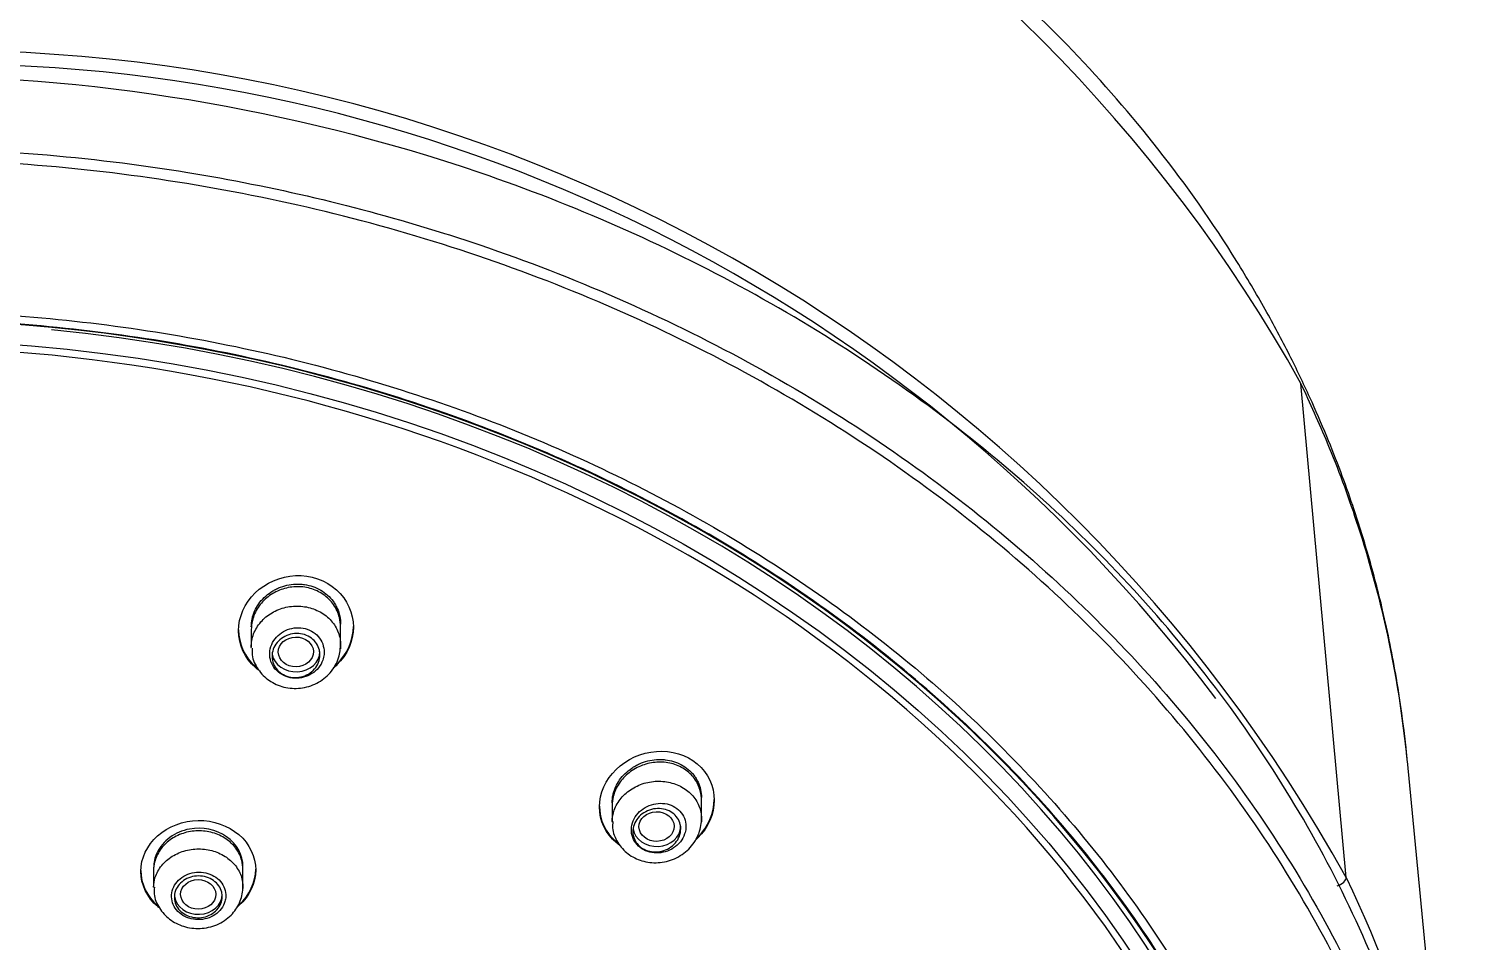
# Model space of a CAD drawing. Header units: millimetres. Extents: x -60 to 7633, y -2614 to 2146.
# Drawn here: x 3021.08 to 3066.31, y 1044.3 to 1072.89 of the extents above; entities that cross this region are included whole.
import ezdxf

# ---------------------------------------------------------------- set-up
doc = ezdxf.new("R2010")
doc.units = ezdxf.units.MM
doc.layers.get('0').update_dxf_attribs({"color": 250})

msp = doc.modelspace()

# ---------------------------------------------------------------- linework, layer by layer
at = {"linetype": 'Continuous'}
for p, q in [((3062.365, 1046.293), (3060.948, 1061.779)), ((3028.053, 1054.145), (3028.053, 1054.144)), ((3028.053, 1054.062), (3028.053, 1053.525)), ((3030.853, 1053.577), (3030.853, 1054.232)), ((3065.817, 1034.069), (3064.284, 1049.942)), ((3039.362, 1048.634), (3039.362, 1048.028)), ((3042.162, 1048.125), (3042.162, 1048.851)), ((3027.791, 1045.994), (3027.791, 1046.669)), ((3024.991, 1046.595), (3024.991, 1046.54)), ((3024.991, 1046.513), (3024.991, 1045.973))]:
    msp.add_line(p, q, dxfattribs=at)
for centre, radius, start, end in [((3018.171, 1037.905), 48.989, 29.1664, 91.8469), ((3018.395, 1021.958), 50.255, 28.9618, 92.0559), ((3018.425, 1021.912), 49.879, 36.9668, 92.1058)]:
    msp.add_arc(centre, radius, start, end, dxfattribs=at)
for centre, major_axis, ratio, start_param, end_param in [((3016.592, 1025.749), (-45.35, 0), 0.838671, 3.571695, 5.880205), ((3016.592, 1025.541), (-44.564, 0), 0.838671, 3.011959, 4.839189), ((3016.592, 1025.886), (-45.1, 0), 0.838671, 3.141593, 4.596825), ((3029.452, 1053.37), (0.75, 0), 0.838671, 3.268739, 6.283185), ((3040.761, 1047.895), (-0.75, 0), 0.838671, 0.133195, 3.141593), ((3062.087, 1046.19), (-0.27, -0.131), 0.504707, 1.331398, 2.954419), ((3026.391, 1045.766), (-0.75, 0), 0.838671, 0.111423, 3.141593)]:
    msp.add_ellipse(centre, major_axis=major_axis, ratio=ratio, start_param=start_param, end_param=end_param, dxfattribs=at)
for centre, major_axis, ratio in [((3016.592, 1025.663), (44.7, 0), 0.838671), ((3029.449, 1053.362), (-0.551, -0.01), 0.844508), ((3040.754, 1047.888), (-0.552, -0.014), 0.839811), ((3026.389, 1045.761), (-0.55, -0.005), 0.841904)]:
    msp.add_ellipse(centre, major_axis=major_axis, ratio=ratio, dxfattribs=at)
for points, knots in [([(3064.282, 1049.96), (3064.174, 1050.906), (3063.999, 1052.369), (3063.556, 1054.547), (3063.087, 1056.344), (3062.633, 1057.791), (3062.192, 1059.029), (3061.747, 1060.161), (3061.216, 1061.384), (3060.579, 1062.711), (3059.821, 1064.135), (3058.526, 1066.328), (3056.59, 1069.089), (3053.917, 1072.166), (3051.155, 1074.804), (3047.999, 1077.353), (3044.254, 1079.858), (3039.704, 1082.269), (3034.682, 1084.295), (3029.294, 1085.843), (3023.652, 1086.847), (3018.329, 1087.243), (3013.397, 1087.163), (3008.879, 1086.723), (3004.34, 1085.913), (3000.265, 1084.824), (2996.809, 1083.615), (2994.062, 1082.463), (2991.72, 1081.329), (2989.568, 1080.156), (2987.508, 1078.901), (2985.365, 1077.437), (2983.153, 1075.735), (2980.838, 1073.7), (2978.611, 1071.43), (2976.646, 1069.092), (2975.152, 1067.03), (2974.041, 1065.293), (2973.222, 1063.876), (2972.526, 1062.547), (2971.83, 1061.088), (2971.047, 1059.226), (2970.193, 1056.755), (2969.387, 1053.656), (2969.113, 1051.583), (2968.953, 1050.3)], [0, 0, 0, 0, 0.020973, 0.038586, 0.052831, 0.066188, 0.075327, 0.085108, 0.095961, 0.107891, 0.120899, 0.134989, 0.169201, 0.201057, 0.230401, 0.257298, 0.293376, 0.331292, 0.370737, 0.410854, 0.451416, 0.492391, 0.523593, 0.555589, 0.588416, 0.621588, 0.645856, 0.667488, 0.686432, 0.702956, 0.721676, 0.740152, 0.761236, 0.784922, 0.810783, 0.835012, 0.856686, 0.871268, 0.884417, 0.896137, 0.907607, 0.923702, 0.94494, 0.971297, 1, 1, 1, 1]), ([(3065.832, 1033.336), (3065.639, 1035.32), (3065.276, 1037.303), (3064.037, 1041.845), (3063.046, 1044.349), (3060.497, 1049.18), (3058.919, 1051.528), (3055.31, 1055.87), (3053.277, 1057.882), (3048.739, 1061.576), (3046.231, 1063.254), (3040.961, 1066.14), (3038.174, 1067.371), (3029.332, 1070.39), (3022.973, 1071.438), (3016.592, 1071.439)], [0, 0, 0, 0, 0.096956, 0.096956, 0.225963, 0.225963, 0.354969, 0.354969, 0.483975, 0.483975, 0.612981, 0.612981, 0.741988, 0.741988, 1, 1, 1, 1]), ([(3016.592, 1069.161), (3018.176, 1069.159), (3019.785, 1069.093), (3022.943, 1068.836), (3024.511, 1068.644), (3028.733, 1067.955), (3031.388, 1067.33), (3033.944, 1066.532)], [0, 0, 0, 0, 0.269243, 0.269243, 0.538487, 0.538487, 1, 1, 1, 1]), ([(3058.813, 1005.68), (3058.864, 1005.751), (3058.915, 1005.822), (3060.6, 1008.164), (3061.989, 1010.596), (3064.149, 1015.564), (3064.943, 1018.121), (3065.949, 1023.386), (3066.152, 1026.074), (3065.93, 1031.416), (3065.514, 1034.046), (3064.092, 1039.223), (3063.074, 1041.779), (3060.499, 1046.623), (3058.929, 1048.947), (3055.276, 1053.318), (3053.228, 1055.327), (3048.694, 1058.997), (3046.178, 1060.674), (3040.87, 1063.563), (3038.079, 1064.784), (3032.218, 1066.772), (3029.133, 1067.536), (3022.932, 1068.547), (3019.786, 1068.807), (3016.592, 1068.809)], [0, 0, 0, 0, 0.002831, 0.002831, 0.093483, 0.093483, 0.184134, 0.184134, 0.274786, 0.274786, 0.365438, 0.365438, 0.45609, 0.45609, 0.546741, 0.546741, 0.637393, 0.637393, 0.728045, 0.728045, 0.818697, 0.818697, 0.909348, 0.909348, 1, 1, 1, 1]), ([(3033.944, 1066.532), (3034.37, 1066.399), (3034.794, 1066.261), (3038.155, 1065.12), (3040.956, 1063.894), (3046.282, 1060.994), (3048.806, 1059.311), (3053.355, 1055.627), (3055.41, 1053.61), (3059.075, 1049.222), (3060.649, 1046.89), (3063.232, 1042.028), (3064.252, 1039.463), (3065.677, 1034.267), (3066.093, 1031.628), (3066.313, 1026.266), (3066.108, 1023.569), (3065.095, 1018.286), (3064.297, 1015.72), (3062.126, 1010.735), (3060.73, 1008.295), (3058.25, 1004.851), (3057.348, 1003.725), (3056.382, 1002.639)], [0, 0, 0, 0, 0.014806, 0.014806, 0.118386, 0.118386, 0.221967, 0.221967, 0.325547, 0.325547, 0.429127, 0.429127, 0.532707, 0.532707, 0.636287, 0.636287, 0.739867, 0.739867, 0.843448, 0.843448, 0.947028, 0.947028, 1, 1, 1, 1]), ([(3016.592, 1064.053), (3017.962, 1064.053), (3019.356, 1064.001), (3022.091, 1063.793), (3023.449, 1063.638), (3027.494, 1063.018), (3030.176, 1062.393), (3035.329, 1060.757), (3037.794, 1059.753), (3042.504, 1057.374), (3044.754, 1055.988), (3048.862, 1052.947), (3050.742, 1051.281), (3054.15, 1047.655), (3055.669, 1045.696), (3058.227, 1041.639), (3059.286, 1039.522), (3060.951, 1035.106), (3061.541, 1032.836), (3062.224, 1028.285), (3062.322, 1025.988), (3062.015, 1021.347), (3061.612, 1019.067), (3060.332, 1014.608), (3059.448, 1012.414), (3057.207, 1008.174), (3055.874, 1006.167), (3052.796, 1002.374), (3051.032, 1000.571), (3047.162, 997.28), (3045.073, 995.799), (3040.591, 993.159), (3038.18, 991.994), (3033.146, 990.053), (3030.526, 989.275), (3027.838, 988.702)], [0, 0, 0, 0, 0.03125, 0.03125, 0.0625, 0.0625, 0.125, 0.125, 0.1875, 0.1875, 0.25, 0.25, 0.3125, 0.3125, 0.375, 0.375, 0.4375, 0.4375, 0.5, 0.5, 0.5625, 0.5625, 0.625, 0.625, 0.6875, 0.6875, 0.75, 0.75, 0.8125, 0.8125, 0.875, 0.875, 0.9375, 0.9375, 1, 1, 1, 1]), ([(3027.775, 988.873), (3030.448, 989.443), (3033.03, 990.209), (3038.014, 992.127), (3040.419, 993.285), (3044.88, 995.908), (3046.959, 997.38), (3050.812, 1000.651), (3052.569, 1002.442), (3055.634, 1006.214), (3056.961, 1008.209), (3059.194, 1012.425), (3060.075, 1014.608), (3061.352, 1019.042), (3061.754, 1021.309), (3062.063, 1025.926), (3061.967, 1028.211), (3061.291, 1032.738), (3060.704, 1034.996), (3059.051, 1039.39), (3057.999, 1041.496), (3055.456, 1045.533), (3053.947, 1047.481), (3050.558, 1051.089), (3048.688, 1052.747), (3044.604, 1055.773), (3042.365, 1057.152), (3037.681, 1059.519), (3035.23, 1060.518), (3030.104, 1062.146), (3027.436, 1062.768), (3022.071, 1063.59), (3019.351, 1063.799), (3016.592, 1063.798)], [0, 0, 0, 0, 0.0625, 0.0625, 0.125, 0.125, 0.1875, 0.1875, 0.25, 0.25, 0.3125, 0.3125, 0.375, 0.375, 0.4375, 0.4375, 0.5, 0.5, 0.5625, 0.5625, 0.625, 0.625, 0.6875, 0.6875, 0.75, 0.75, 0.8125, 0.8125, 0.875, 0.875, 0.9375, 0.9375, 1, 1, 1, 1]), ([(3064.271, 1050.077), (3064.124, 1051.538), (3063.71, 1054.021), (3062.787, 1057.288), (3061.886, 1059.734), (3061.234, 1061.154), (3060.948, 1061.779)], [0, 0, 0, 0, 0.364197, 0.621719, 0.83406, 1, 1, 1, 1]), ([(3027.653, 1054.024), (3027.653, 1054.46), (3027.845, 1054.892), (3028.502, 1055.531), (3028.97, 1055.734), (3029.912, 1055.775), (3030.386, 1055.612), (3031.06, 1055.005), (3031.251, 1054.575), (3031.254, 1053.707), (3031.064, 1053.27), (3030.703, 1052.922), (3030.668, 1052.892), (3030.632, 1052.862)], [0, 0, 0, 0, 0.19604, 0.19604, 0.39208, 0.39208, 0.58812, 0.58812, 0.78416, 0.78416, 0.9802, 0.9802, 1, 1, 1, 1]), ([(3028.053, 1054.145), (3028.053, 1054.229), (3028.062, 1054.313), (3028.088, 1054.437), (3028.099, 1054.478), (3028.125, 1054.559), (3028.141, 1054.6), (3028.193, 1054.719), (3028.235, 1054.794), (3028.335, 1054.938), (3028.394, 1055.006), (3028.522, 1055.13), (3028.591, 1055.187), (3028.705, 1055.262), (3028.745, 1055.286), (3028.825, 1055.329), (3028.866, 1055.349), (3028.992, 1055.403), (3029.079, 1055.432), (3029.261, 1055.473), (3029.352, 1055.485), (3029.49, 1055.491), (3029.536, 1055.491), (3029.628, 1055.486), (3029.674, 1055.481), (3029.81, 1055.462), (3029.898, 1055.44), (3030.068, 1055.381), (3030.151, 1055.342), (3030.304, 1055.253), (3030.375, 1055.201), (3030.507, 1055.083), (3030.565, 1055.018), (3030.641, 1054.915), (3030.665, 1054.879), (3030.708, 1054.805), (3030.728, 1054.766), (3030.781, 1054.65), (3030.807, 1054.57), (3030.843, 1054.405), (3030.852, 1054.319), (3030.853, 1054.234), (3030.853, 1054.233), (3030.853, 1054.232)], [0, 0, 0, 0, 0.062447, 0.062447, 0.09367, 0.09367, 0.124893, 0.124893, 0.18734, 0.18734, 0.249786, 0.249786, 0.312233, 0.312233, 0.343456, 0.343456, 0.374679, 0.374679, 0.437126, 0.437126, 0.499573, 0.499573, 0.530796, 0.530796, 0.562019, 0.562019, 0.624466, 0.624466, 0.686912, 0.686912, 0.749359, 0.749359, 0.811805, 0.811805, 0.843029, 0.843029, 0.874252, 0.874252, 0.936698, 0.936698, 0.999145, 0.999145, 1, 1, 1, 1]), ([(3030.852, 1054.148), (3030.852, 1054.248), (3030.84, 1054.347), (3030.816, 1054.444), (3030.78, 1054.586), (3030.716, 1054.725), (3030.63, 1054.847), (3030.544, 1054.968), (3030.434, 1055.076), (3030.309, 1055.162), (3030.186, 1055.247), (3030.044, 1055.313), (3029.896, 1055.354), (3029.75, 1055.395), (3029.594, 1055.412), (3029.44, 1055.405), (3029.286, 1055.399), (3029.131, 1055.368), (3028.986, 1055.315), (3028.84, 1055.262), (3028.701, 1055.185), (3028.58, 1055.091), (3028.458, 1054.996), (3028.35, 1054.881), (3028.267, 1054.756), (3028.183, 1054.629), (3028.121, 1054.488), (3028.086, 1054.344), (3028.064, 1054.251), (3028.053, 1054.156), (3028.053, 1054.062)], [0, 0, 0, 0, 0.073654, 0.073654, 0.073654, 0.182933, 0.182933, 0.182933, 0.290863, 0.290863, 0.290863, 0.396975, 0.396975, 0.396975, 0.501827, 0.501827, 0.501827, 0.606723, 0.606723, 0.606723, 0.712901, 0.712901, 0.712901, 0.820844, 0.820844, 0.820844, 0.930106, 0.930106, 0.930106, 1, 1, 1, 1]), ([(3028.054, 1053.479), (3028.053, 1053.49), (3028.053, 1053.501), (3028.053, 1053.512), (3028.051, 1053.652), (3028.076, 1053.794), (3028.127, 1053.927), (3028.177, 1054.06), (3028.254, 1054.188), (3028.352, 1054.3), (3028.449, 1054.412), (3028.569, 1054.511), (3028.702, 1054.589), (3028.835, 1054.667), (3028.984, 1054.726), (3029.138, 1054.761), (3029.291, 1054.795), (3029.452, 1054.807), (3029.608, 1054.794), (3029.763, 1054.782), (3029.918, 1054.745), (3030.059, 1054.688), (3030.199, 1054.63), (3030.33, 1054.55), (3030.44, 1054.454), (3030.551, 1054.358), (3030.644, 1054.244), (3030.712, 1054.12), (3030.78, 1053.996), (3030.825, 1053.859), (3030.843, 1053.722), (3030.849, 1053.674), (3030.853, 1053.625), (3030.853, 1053.577)], [0, 0, 0, 0, 0.008646, 0.008646, 0.008646, 0.115044, 0.115044, 0.115044, 0.221822, 0.221822, 0.221822, 0.328714, 0.328714, 0.328714, 0.435368, 0.435368, 0.435368, 0.541502, 0.541502, 0.541502, 0.647076, 0.647076, 0.647076, 0.75234, 0.75234, 0.75234, 0.857711, 0.857711, 0.857711, 0.963541, 0.963541, 0.963541, 1, 1, 1, 1]), ([(3027.653, 1054.052), (3027.653, 1053.616), (3027.847, 1053.195), (3028.2, 1052.883), (3028.22, 1052.866), (3028.24, 1052.85)], [0, 0, 0, 0, 0.945401, 0.945401, 1, 1, 1, 1]), ([(3028.3, 1052.777), (3028.259, 1052.807), (3028.22, 1052.838), (3027.847, 1053.167), (3027.653, 1053.589), (3027.653, 1054.024)], [0, 0, 0, 0, 0.101433, 0.101433, 1, 1, 1, 1]), ([(3030.332, 1053.279), (3030.341, 1053.368), (3030.334, 1053.46), (3030.31, 1053.547), (3030.287, 1053.633), (3030.247, 1053.717), (3030.193, 1053.791), (3030.139, 1053.864), (3030.071, 1053.929), (3029.994, 1053.98), (3029.918, 1054.03), (3029.831, 1054.068), (3029.741, 1054.092), (3029.652, 1054.115), (3029.557, 1054.124), (3029.464, 1054.119), (3029.371, 1054.113), (3029.277, 1054.093), (3029.19, 1054.06), (3029.102, 1054.027), (3029.018, 1053.979), (3028.946, 1053.922), (3028.871, 1053.863), (3028.807, 1053.792), (3028.757, 1053.715), (3028.706, 1053.636), (3028.669, 1053.549), (3028.649, 1053.461), (3028.628, 1053.372), (3028.625, 1053.279), (3028.638, 1053.189), (3028.651, 1053.101), (3028.681, 1053.013), (3028.727, 1052.935), (3028.771, 1052.858), (3028.831, 1052.787), (3028.902, 1052.728), (3028.972, 1052.671), (3029.054, 1052.624), (3029.141, 1052.592), (3029.227, 1052.56), (3029.321, 1052.541), (3029.414, 1052.537), (3029.508, 1052.533), (3029.603, 1052.544), (3029.694, 1052.568), (3029.785, 1052.593), (3029.873, 1052.631), (3029.951, 1052.681), (3030.03, 1052.732), (3030.101, 1052.796), (3030.159, 1052.867), (3030.218, 1052.94), (3030.264, 1053.022), (3030.293, 1053.108), (3030.313, 1053.163), (3030.326, 1053.221), (3030.332, 1053.279)], [0, 0, 0, 0, 0.054709, 0.054709, 0.054709, 0.10947, 0.10947, 0.10947, 0.163437, 0.163437, 0.163437, 0.216161, 0.216161, 0.216161, 0.268111, 0.268111, 0.268111, 0.320133, 0.320133, 0.320133, 0.373009, 0.373009, 0.373009, 0.427094, 0.427094, 0.427094, 0.482179, 0.482179, 0.482179, 0.537607, 0.537607, 0.537607, 0.592606, 0.592606, 0.592606, 0.646658, 0.646658, 0.646658, 0.699686, 0.699686, 0.699686, 0.752019, 0.752019, 0.752019, 0.80421, 0.80421, 0.80421, 0.856844, 0.856844, 0.856844, 0.910351, 0.910351, 0.910351, 0.96487, 0.96487, 0.96487, 1, 1, 1, 1]), ([(3030.202, 1053.27), (3030.202, 1053.192), (3030.187, 1053.112), (3030.159, 1053.037), (3030.131, 1052.963), (3030.088, 1052.891), (3030.034, 1052.829), (3029.98, 1052.767), (3029.914, 1052.712), (3029.841, 1052.669), (3029.769, 1052.627), (3029.688, 1052.595), (3029.604, 1052.577), (3029.522, 1052.559), (3029.436, 1052.554), (3029.352, 1052.562), (3029.27, 1052.569), (3029.188, 1052.591), (3029.113, 1052.623), (3029.039, 1052.655), (3028.971, 1052.7), (3028.913, 1052.753), (3028.855, 1052.806), (3028.807, 1052.869), (3028.772, 1052.937), (3028.737, 1053.005), (3028.714, 1053.08), (3028.706, 1053.156), (3028.698, 1053.232), (3028.704, 1053.312), (3028.723, 1053.387), (3028.743, 1053.464), (3028.777, 1053.538), (3028.824, 1053.605), (3028.87, 1053.672), (3028.929, 1053.734), (3028.997, 1053.783), (3029.065, 1053.833), (3029.142, 1053.873), (3029.224, 1053.9), (3029.304, 1053.926), (3029.39, 1053.94), (3029.475, 1053.941), (3029.558, 1053.941), (3029.642, 1053.928), (3029.721, 1053.903), (3029.798, 1053.878), (3029.871, 1053.84), (3029.935, 1053.793), (3029.998, 1053.746), (3030.053, 1053.688), (3030.095, 1053.624), (3030.138, 1053.559), (3030.169, 1053.487), (3030.186, 1053.412), (3030.197, 1053.366), (3030.202, 1053.318), (3030.202, 1053.27)], [0, 0, 0, 0, 0.054716, 0.054716, 0.054716, 0.109433, 0.109433, 0.109433, 0.164093, 0.164093, 0.164093, 0.21829, 0.21829, 0.21829, 0.271852, 0.271852, 0.271852, 0.324872, 0.324872, 0.324872, 0.377638, 0.377638, 0.377638, 0.430518, 0.430518, 0.430518, 0.483839, 0.483839, 0.483839, 0.537774, 0.537774, 0.537774, 0.592269, 0.592269, 0.592269, 0.647021, 0.647021, 0.647021, 0.701563, 0.701563, 0.701563, 0.755478, 0.755478, 0.755478, 0.808633, 0.808633, 0.808633, 0.86128, 0.86128, 0.86128, 0.913928, 0.913928, 0.913928, 0.967072, 0.967072, 0.967072, 1, 1, 1, 1]), ([(3030.652, 1052.907), (3030.68, 1052.93), (3030.708, 1052.955), (3031.065, 1053.298), (3031.252, 1053.731), (3031.253, 1054.162)], [0, 0, 0, 0, 0.074017, 0.074017, 1, 1, 1, 1]), ([(3028.08, 1053.477), (3028.078, 1053.378), (3028.076, 1053.138), (3028.286, 1052.745), (3028.653, 1052.406), (3029.136, 1052.217), (3029.668, 1052.207), (3030.181, 1052.388), (3030.593, 1052.74), (3030.839, 1053.215), (3030.847, 1053.527), (3030.847, 1053.696)], [0, 0, 0, 0, 0.062925, 0.178119, 0.292013, 0.407217, 0.525249, 0.64612, 0.768973, 0.891823, 1, 1, 1, 1]), ([(3038.962, 1048.503), (3038.962, 1048.932), (3039.156, 1049.36), (3039.814, 1050.001), (3040.279, 1050.21), (3041.216, 1050.28), (3041.69, 1050.139), (3042.367, 1049.567), (3042.561, 1049.146), (3042.562, 1048.287), (3042.371, 1047.85), (3042.017, 1047.504), (3041.99, 1047.479), (3041.962, 1047.454)], [0, 0, 0, 0, 0.196822, 0.196822, 0.393644, 0.393644, 0.590466, 0.590466, 0.787288, 0.787288, 0.98411, 0.98411, 1, 1, 1, 1]), ([(3042.161, 1048.713), (3042.161, 1048.811), (3042.149, 1048.909), (3042.125, 1049.003), (3042.089, 1049.141), (3042.026, 1049.275), (3041.94, 1049.391), (3041.857, 1049.506), (3041.749, 1049.608), (3041.626, 1049.688), (3041.505, 1049.767), (3041.366, 1049.828), (3041.22, 1049.864), (3041.075, 1049.901), (3040.919, 1049.915), (3040.766, 1049.905), (3040.611, 1049.896), (3040.454, 1049.862), (3040.308, 1049.807), (3040.16, 1049.752), (3040.018, 1049.673), (3039.895, 1049.577), (3039.771, 1049.48), (3039.662, 1049.364), (3039.577, 1049.238), (3039.492, 1049.111), (3039.43, 1048.97), (3039.395, 1048.828), (3039.373, 1048.736), (3039.362, 1048.643), (3039.362, 1048.55)], [0, 0, 0, 0, 0.073375, 0.073375, 0.073375, 0.181302, 0.181302, 0.181302, 0.287411, 0.287411, 0.287411, 0.39228, 0.39228, 0.39228, 0.497217, 0.497217, 0.497217, 0.603455, 0.603455, 0.603455, 0.711458, 0.711458, 0.711458, 0.820765, 0.820765, 0.820765, 0.930363, 0.930363, 0.930363, 1, 1, 1, 1]), ([(3039.403, 1048.94), (3039.409, 1048.961), (3039.415, 1048.982), (3039.435, 1049.043), (3039.45, 1049.083), (3039.503, 1049.201), (3039.545, 1049.276), (3039.646, 1049.419), (3039.704, 1049.487), (3039.832, 1049.612), (3039.902, 1049.669), (3040.016, 1049.745), (3040.055, 1049.77), (3040.135, 1049.814), (3040.176, 1049.835), (3040.301, 1049.891), (3040.389, 1049.921), (3040.569, 1049.966), (3040.66, 1049.981), (3040.796, 1049.991), (3040.842, 1049.992), (3040.934, 1049.991), (3040.98, 1049.988), (3041.115, 1049.973), (3041.203, 1049.955), (3041.373, 1049.903), (3041.457, 1049.868), (3041.61, 1049.785), (3041.681, 1049.737), (3041.813, 1049.626), (3041.872, 1049.564), (3041.949, 1049.464), (3041.973, 1049.43), (3042.016, 1049.358), (3042.036, 1049.321), (3042.09, 1049.207), (3042.116, 1049.129), (3042.152, 1048.967), (3042.161, 1048.882), (3042.162, 1048.798), (3042.162, 1048.798), (3042.162, 1048.797)], [0, 0, 0, 0, 0.0172786, 0.0172786, 0.0511467, 0.0511467, 0.1188829, 0.1188829, 0.1866192, 0.1866192, 0.2543555, 0.2543555, 0.2882236, 0.2882236, 0.3220917, 0.3220917, 0.389828, 0.389828, 0.4575643, 0.4575643, 0.4914324, 0.4914324, 0.5253005, 0.5253005, 0.5930368, 0.5930368, 0.6607731, 0.6607731, 0.7285093, 0.7285093, 0.7962456, 0.7962456, 0.8301137, 0.8301137, 0.8639818, 0.8639818, 0.9317181, 0.9317181, 0.9994544, 0.9994544, 1, 1, 1, 1]), ([(3039.362, 1048.047), (3039.364, 1048.167), (3039.386, 1048.288), (3039.428, 1048.404), (3039.475, 1048.537), (3039.55, 1048.665), (3039.644, 1048.778), (3039.739, 1048.892), (3039.856, 1048.994), (3039.987, 1049.075), (3040.119, 1049.156), (3040.267, 1049.219), (3040.42, 1049.259), (3040.572, 1049.298), (3040.734, 1049.315), (3040.891, 1049.308), (3041.047, 1049.301), (3041.203, 1049.27), (3041.346, 1049.218), (3041.488, 1049.165), (3041.621, 1049.09), (3041.733, 1048.999), (3041.845, 1048.907), (3041.941, 1048.797), (3042.011, 1048.677), (3042.081, 1048.557), (3042.129, 1048.424), (3042.149, 1048.288), (3042.157, 1048.234), (3042.162, 1048.179), (3042.162, 1048.125)], [0, 0, 0, 0, 0.093775, 0.093775, 0.093775, 0.201976, 0.201976, 0.201976, 0.310579, 0.310579, 0.310579, 0.419328, 0.419328, 0.419328, 0.527866, 0.527866, 0.527866, 0.635892, 0.635892, 0.635892, 0.74334, 0.74334, 0.74334, 0.850441, 0.850441, 0.850441, 0.957611, 0.957611, 0.957611, 1, 1, 1, 1]), ([(3039.362, 1048.632), (3039.362, 1048.632), (3039.362, 1048.632), (3039.362, 1048.633), (3039.362, 1048.716), (3039.371, 1048.799), (3039.393, 1048.9), (3039.398, 1048.92), (3039.403, 1048.94)], [0, 0, 0, 0, 0.0027941, 0.0027941, 0.0027941, 0.8038178, 0.8038178, 1, 1, 1, 1]), ([(3038.962, 1048.53), (3038.962, 1048.101), (3039.158, 1047.691), (3039.501, 1047.402), (3039.509, 1047.395), (3039.517, 1047.389)], [0, 0, 0, 0, 0.977, 0.977, 1, 1, 1, 1]), ([(3039.635, 1047.275), (3039.586, 1047.308), (3039.539, 1047.343), (3039.158, 1047.663), (3038.962, 1048.074), (3038.962, 1048.503)], [0, 0, 0, 0, 0.116858, 0.116858, 1, 1, 1, 1]), ([(3041.671, 1047.831), (3041.678, 1047.918), (3041.67, 1048.006), (3041.645, 1048.089), (3041.621, 1048.172), (3041.58, 1048.251), (3041.527, 1048.32), (3041.473, 1048.388), (3041.406, 1048.448), (3041.33, 1048.494), (3041.255, 1048.54), (3041.17, 1048.575), (3041.081, 1048.595), (3040.992, 1048.615), (3040.897, 1048.621), (3040.805, 1048.613), (3040.71, 1048.605), (3040.615, 1048.583), (3040.527, 1048.548), (3040.437, 1048.512), (3040.352, 1048.462), (3040.278, 1048.403), (3040.202, 1048.342), (3040.137, 1048.269), (3040.087, 1048.19), (3040.036, 1048.111), (3040, 1048.024), (3039.98, 1047.935), (3039.961, 1047.848), (3039.959, 1047.757), (3039.973, 1047.67), (3039.987, 1047.585), (3040.018, 1047.501), (3040.064, 1047.427), (3040.109, 1047.353), (3040.168, 1047.287), (3040.238, 1047.232), (3040.308, 1047.179), (3040.389, 1047.136), (3040.475, 1047.107), (3040.561, 1047.078), (3040.654, 1047.062), (3040.747, 1047.06), (3040.841, 1047.059), (3040.937, 1047.072), (3041.028, 1047.098), (3041.12, 1047.125), (3041.209, 1047.166), (3041.288, 1047.218), (3041.369, 1047.271), (3041.441, 1047.337), (3041.499, 1047.411), (3041.558, 1047.485), (3041.604, 1047.569), (3041.634, 1047.656), (3041.653, 1047.713), (3041.666, 1047.772), (3041.671, 1047.831)], [0, 0, 0, 0, 0.053467, 0.053467, 0.053467, 0.106995, 0.106995, 0.106995, 0.159661, 0.159661, 0.159661, 0.211594, 0.211594, 0.211594, 0.263645, 0.263645, 0.263645, 0.316579, 0.316579, 0.316579, 0.370726, 0.370726, 0.370726, 0.425848, 0.425848, 0.425848, 0.481273, 0.481273, 0.481273, 0.536235, 0.536235, 0.536235, 0.590234, 0.590234, 0.590234, 0.643219, 0.643219, 0.643219, 0.695531, 0.695531, 0.695531, 0.747733, 0.747733, 0.747733, 0.800403, 0.800403, 0.800403, 0.853963, 0.853963, 0.853963, 0.90853, 0.90853, 0.90853, 0.963823, 0.963823, 0.963823, 1, 1, 1, 1]), ([(3041.983, 1047.501), (3042.003, 1047.519), (3042.023, 1047.537), (3042.372, 1047.878), (3042.561, 1048.312), (3042.562, 1048.74)], [0, 0, 0, 0, 0.055082, 0.055082, 1, 1, 1, 1]), ([(3024.591, 1046.482), (3024.591, 1046.896), (3024.786, 1047.304), (3025.449, 1047.894), (3025.919, 1048.071), (3026.859, 1048.086), (3027.327, 1047.924), (3028, 1047.345), (3028.191, 1046.938), (3028.192, 1046.117), (3027.998, 1045.705), (3027.65, 1045.397), (3027.634, 1045.382), (3027.617, 1045.368)], [0, 0, 0, 0, 0.198034, 0.198034, 0.396068, 0.396068, 0.594102, 0.594102, 0.792137, 0.792137, 0.990171, 0.990171, 1, 1, 1, 1]), ([(3039.383, 1048.048), (3039.376, 1047.975), (3039.357, 1047.758), (3039.516, 1047.373), (3039.841, 1047.01), (3040.292, 1046.785), (3040.807, 1046.727), (3041.332, 1046.853), (3041.788, 1047.163), (3042.085, 1047.598), (3042.168, 1047.987), (3042.16, 1048.173), (3042.158, 1048.218)], [0, 0, 0, 0, 0.04648, 0.160498, 0.271435, 0.382618, 0.497194, 0.615803, 0.737809, 0.861618, 0.971481, 1, 1, 1, 1]), ([(3041.511, 1047.815), (3041.511, 1047.738), (3041.497, 1047.659), (3041.468, 1047.585), (3041.44, 1047.511), (3041.398, 1047.439), (3041.344, 1047.377), (3041.291, 1047.314), (3041.225, 1047.258), (3041.153, 1047.214), (3041.08, 1047.17), (3040.999, 1047.136), (3040.915, 1047.116), (3040.832, 1047.096), (3040.745, 1047.088), (3040.661, 1047.094), (3040.578, 1047.1), (3040.495, 1047.119), (3040.42, 1047.149), (3040.346, 1047.18), (3040.277, 1047.222), (3040.219, 1047.273), (3040.162, 1047.324), (3040.114, 1047.386), (3040.079, 1047.452), (3040.045, 1047.518), (3040.023, 1047.591), (3040.015, 1047.665), (3040.007, 1047.739), (3040.013, 1047.817), (3040.032, 1047.891), (3040.052, 1047.966), (3040.086, 1048.039), (3040.132, 1048.106), (3040.178, 1048.172), (3040.237, 1048.234), (3040.304, 1048.284), (3040.372, 1048.335), (3040.449, 1048.377), (3040.53, 1048.405), (3040.611, 1048.434), (3040.698, 1048.45), (3040.783, 1048.453), (3040.867, 1048.456), (3040.953, 1048.446), (3041.032, 1048.423), (3041.109, 1048.4), (3041.183, 1048.364), (3041.247, 1048.319), (3041.31, 1048.274), (3041.365, 1048.218), (3041.407, 1048.155), (3041.449, 1048.093), (3041.48, 1048.023), (3041.496, 1047.95), (3041.506, 1047.906), (3041.511, 1047.86), (3041.511, 1047.815)], [0, 0, 0, 0, 0.054432, 0.054432, 0.054432, 0.108841, 0.108841, 0.108841, 0.163553, 0.163553, 0.163553, 0.21822, 0.21822, 0.21822, 0.272435, 0.272435, 0.272435, 0.326015, 0.326015, 0.326015, 0.379047, 0.379047, 0.379047, 0.431815, 0.431815, 0.431815, 0.484686, 0.484686, 0.484686, 0.537989, 0.537989, 0.537989, 0.591904, 0.591904, 0.591904, 0.646385, 0.646385, 0.646385, 0.701134, 0.701134, 0.701134, 0.755689, 0.755689, 0.755689, 0.809626, 0.809626, 0.809626, 0.862801, 0.862801, 0.862801, 0.915456, 0.915456, 0.915456, 0.968095, 0.968095, 0.968095, 1, 1, 1, 1]), ([(3027.791, 1046.547), (3027.791, 1046.642), (3027.779, 1046.737), (3027.754, 1046.829), (3027.718, 1046.962), (3027.655, 1047.091), (3027.57, 1047.206), (3027.486, 1047.32), (3027.377, 1047.423), (3027.253, 1047.506), (3027.13, 1047.589), (3026.988, 1047.654), (3026.84, 1047.696), (3026.692, 1047.738), (3026.533, 1047.758), (3026.377, 1047.754), (3026.22, 1047.751), (3026.062, 1047.724), (3025.915, 1047.675), (3025.768, 1047.627), (3025.628, 1047.556), (3025.507, 1047.468), (3025.386, 1047.379), (3025.28, 1047.272), (3025.198, 1047.154), (3025.116, 1047.036), (3025.056, 1046.905), (3025.023, 1046.77), (3025.002, 1046.686), (3024.991, 1046.599), (3024.991, 1046.513)], [0, 0, 0, 0, 0.074043, 0.074043, 0.074043, 0.181734, 0.181734, 0.181734, 0.289203, 0.289203, 0.289203, 0.396404, 0.396404, 0.396404, 0.503425, 0.503425, 0.503425, 0.610451, 0.610451, 0.610451, 0.717662, 0.717662, 0.717662, 0.82514, 0.82514, 0.82514, 0.932836, 0.932836, 0.932836, 1, 1, 1, 1]), ([(3027.791, 1046.63), (3027.799, 1046.98), (3027.402, 1047.71), (3026.263, 1047.93), (3025.467, 1047.584), (3025.072, 1047.116), (3024.993, 1046.755), (3024.992, 1046.595)], [0, 0, 0, 0, 0.278589, 0.556771, 0.715115, 0.873273, 1, 1, 1, 1]), ([(3024.992, 1045.985), (3024.993, 1046.09), (3025.01, 1046.196), (3025.043, 1046.297), (3025.085, 1046.427), (3025.154, 1046.553), (3025.244, 1046.664), (3025.334, 1046.776), (3025.447, 1046.875), (3025.574, 1046.955), (3025.702, 1047.035), (3025.847, 1047.097), (3025.997, 1047.136), (3026.148, 1047.175), (3026.308, 1047.192), (3026.464, 1047.187), (3026.621, 1047.181), (3026.778, 1047.152), (3026.923, 1047.102), (3027.068, 1047.052), (3027.204, 1046.979), (3027.321, 1046.891), (3027.438, 1046.802), (3027.539, 1046.695), (3027.615, 1046.578), (3027.691, 1046.461), (3027.745, 1046.331), (3027.771, 1046.198), (3027.788, 1046.115), (3027.794, 1046.03), (3027.79, 1045.946)], [0, 0, 0, 0, 0.082905, 0.082905, 0.082905, 0.189411, 0.189411, 0.189411, 0.295939, 0.295939, 0.295939, 0.402431, 0.402431, 0.402431, 0.508843, 0.508843, 0.508843, 0.615163, 0.615163, 0.615163, 0.721426, 0.721426, 0.721426, 0.827693, 0.827693, 0.827693, 0.934025, 0.934025, 0.934025, 1, 1, 1, 1]), ([(3024.591, 1046.509), (3024.591, 1046.094), (3024.786, 1045.692), (3025.122, 1045.403), (3025.126, 1045.4), (3025.129, 1045.398)], [0, 0, 0, 0, 0.99004, 0.99004, 1, 1, 1, 1]), ([(3025.153, 1045.351), (3025.142, 1045.36), (3025.131, 1045.369), (3024.787, 1045.664), (3024.591, 1046.067), (3024.591, 1046.482)], [0, 0, 0, 0, 0.031516, 0.031516, 1, 1, 1, 1]), ([(3027.255, 1045.695), (3027.259, 1045.779), (3027.246, 1045.864), (3027.218, 1045.943), (3027.19, 1046.023), (3027.146, 1046.099), (3027.089, 1046.165), (3027.033, 1046.232), (3026.962, 1046.29), (3026.883, 1046.336), (3026.804, 1046.382), (3026.715, 1046.416), (3026.624, 1046.437), (3026.532, 1046.457), (3026.435, 1046.463), (3026.34, 1046.456), (3026.246, 1046.448), (3026.151, 1046.426), (3026.064, 1046.392), (3025.977, 1046.357), (3025.895, 1046.31), (3025.826, 1046.252), (3025.756, 1046.195), (3025.696, 1046.126), (3025.651, 1046.051), (3025.607, 1045.977), (3025.576, 1045.895), (3025.562, 1045.812), (3025.548, 1045.729), (3025.55, 1045.643), (3025.568, 1045.561), (3025.586, 1045.48), (3025.621, 1045.4), (3025.67, 1045.328), (3025.718, 1045.257), (3025.781, 1045.192), (3025.854, 1045.139), (3025.926, 1045.087), (3026.011, 1045.044), (3026.099, 1045.016), (3026.188, 1044.987), (3026.284, 1044.972), (3026.379, 1044.97), (3026.474, 1044.969), (3026.57, 1044.982), (3026.661, 1045.008), (3026.751, 1045.034), (3026.838, 1045.074), (3026.914, 1045.125), (3026.99, 1045.176), (3027.058, 1045.239), (3027.111, 1045.309), (3027.164, 1045.378), (3027.204, 1045.457), (3027.228, 1045.538), (3027.243, 1045.59), (3027.252, 1045.642), (3027.255, 1045.695)], [0, 0, 0, 0, 0.053853, 0.053853, 0.053853, 0.107717, 0.107717, 0.107717, 0.161424, 0.161424, 0.161424, 0.214911, 0.214911, 0.214911, 0.268276, 0.268276, 0.268276, 0.321676, 0.321676, 0.321676, 0.37525, 0.37525, 0.37525, 0.429055, 0.429055, 0.429055, 0.483038, 0.483038, 0.483038, 0.537072, 0.537072, 0.537072, 0.591013, 0.591013, 0.591013, 0.644764, 0.644764, 0.644764, 0.698312, 0.698312, 0.698312, 0.751726, 0.751726, 0.751726, 0.805128, 0.805128, 0.805128, 0.858643, 0.858643, 0.858643, 0.912351, 0.912351, 0.912351, 0.966257, 0.966257, 0.966257, 1, 1, 1, 1]), ([(3027.141, 1045.693), (3027.141, 1045.619), (3027.127, 1045.545), (3027.099, 1045.475), (3027.071, 1045.406), (3027.029, 1045.339), (3026.976, 1045.281), (3026.924, 1045.223), (3026.859, 1045.172), (3026.787, 1045.133), (3026.716, 1045.093), (3026.636, 1045.064), (3026.554, 1045.047), (3026.472, 1045.03), (3026.385, 1045.025), (3026.302, 1045.033), (3026.219, 1045.041), (3026.136, 1045.061), (3026.061, 1045.092), (3025.986, 1045.123), (3025.916, 1045.167), (3025.857, 1045.218), (3025.798, 1045.269), (3025.749, 1045.33), (3025.713, 1045.396), (3025.677, 1045.461), (3025.654, 1045.533), (3025.645, 1045.606), (3025.637, 1045.679), (3025.642, 1045.754), (3025.661, 1045.825), (3025.681, 1045.897), (3025.715, 1045.967), (3025.76, 1046.029), (3025.806, 1046.092), (3025.864, 1046.148), (3025.93, 1046.194), (3025.997, 1046.24), (3026.073, 1046.277), (3026.153, 1046.301), (3026.232, 1046.326), (3026.318, 1046.339), (3026.402, 1046.339), (3026.486, 1046.339), (3026.57, 1046.326), (3026.649, 1046.302), (3026.728, 1046.278), (3026.803, 1046.241), (3026.867, 1046.196), (3026.932, 1046.15), (3026.988, 1046.094), (3027.032, 1046.032), (3027.076, 1045.97), (3027.107, 1045.9), (3027.125, 1045.829), (3027.136, 1045.785), (3027.141, 1045.739), (3027.141, 1045.693)], [0, 0, 0, 0, 0.053877, 0.053877, 0.053877, 0.107753, 0.107753, 0.107753, 0.161625, 0.161625, 0.161625, 0.215424, 0.215424, 0.215424, 0.269111, 0.269111, 0.269111, 0.322697, 0.322697, 0.322697, 0.376233, 0.376233, 0.376233, 0.429789, 0.429789, 0.429789, 0.483425, 0.483425, 0.483425, 0.537173, 0.537173, 0.537173, 0.591018, 0.591018, 0.591018, 0.644902, 0.644902, 0.644902, 0.698746, 0.698746, 0.698746, 0.752484, 0.752484, 0.752484, 0.806097, 0.806097, 0.806097, 0.859627, 0.859627, 0.859627, 0.913153, 0.913153, 0.913153, 0.966757, 0.966757, 0.966757, 1, 1, 1, 1]), ([(3027.631, 1045.408), (3027.642, 1045.417), (3027.654, 1045.427), (3028, 1045.734), (3028.191, 1046.143), (3028.191, 1046.553)], [0, 0, 0, 0, 0.032422, 0.032422, 1, 1, 1, 1]), ([(3025.017, 1045.985), (3025.009, 1045.908), (3024.989, 1045.695), (3025.154, 1045.319), (3025.475, 1044.962), (3025.928, 1044.73), (3026.453, 1044.663), (3026.988, 1044.782), (3027.429, 1045.078), (3027.711, 1045.483), (3027.793, 1045.834), (3027.791, 1046.009), (3027.79, 1046.046)], [0, 0, 0, 0, 0.050162, 0.162333, 0.273636, 0.38811, 0.507238, 0.630286, 0.75586, 0.86719, 0.975563, 1, 1, 1, 1])]:
    msp.add_open_spline(points, degree=3, knots=knots, dxfattribs=at)
for points in [[(3030.853, 1053.577), (3030.853, 1053.538), (3030.85, 1053.499), (3030.846, 1053.46)], [(3064.284, 1049.94), (3064.28, 1049.986), (3064.276, 1050.031), (3064.271, 1050.077)], [(3042.162, 1048.125), (3042.162, 1048.094), (3042.16, 1048.063), (3042.158, 1048.033)], [(3062.365, 1046.293), (3064.507, 1041.85), (3065.71, 1037.105), (3065.936, 1032.363)]]:
    msp.add_open_spline(points, degree=3, dxfattribs=at)

doc.saveas('drawing.dxf')
